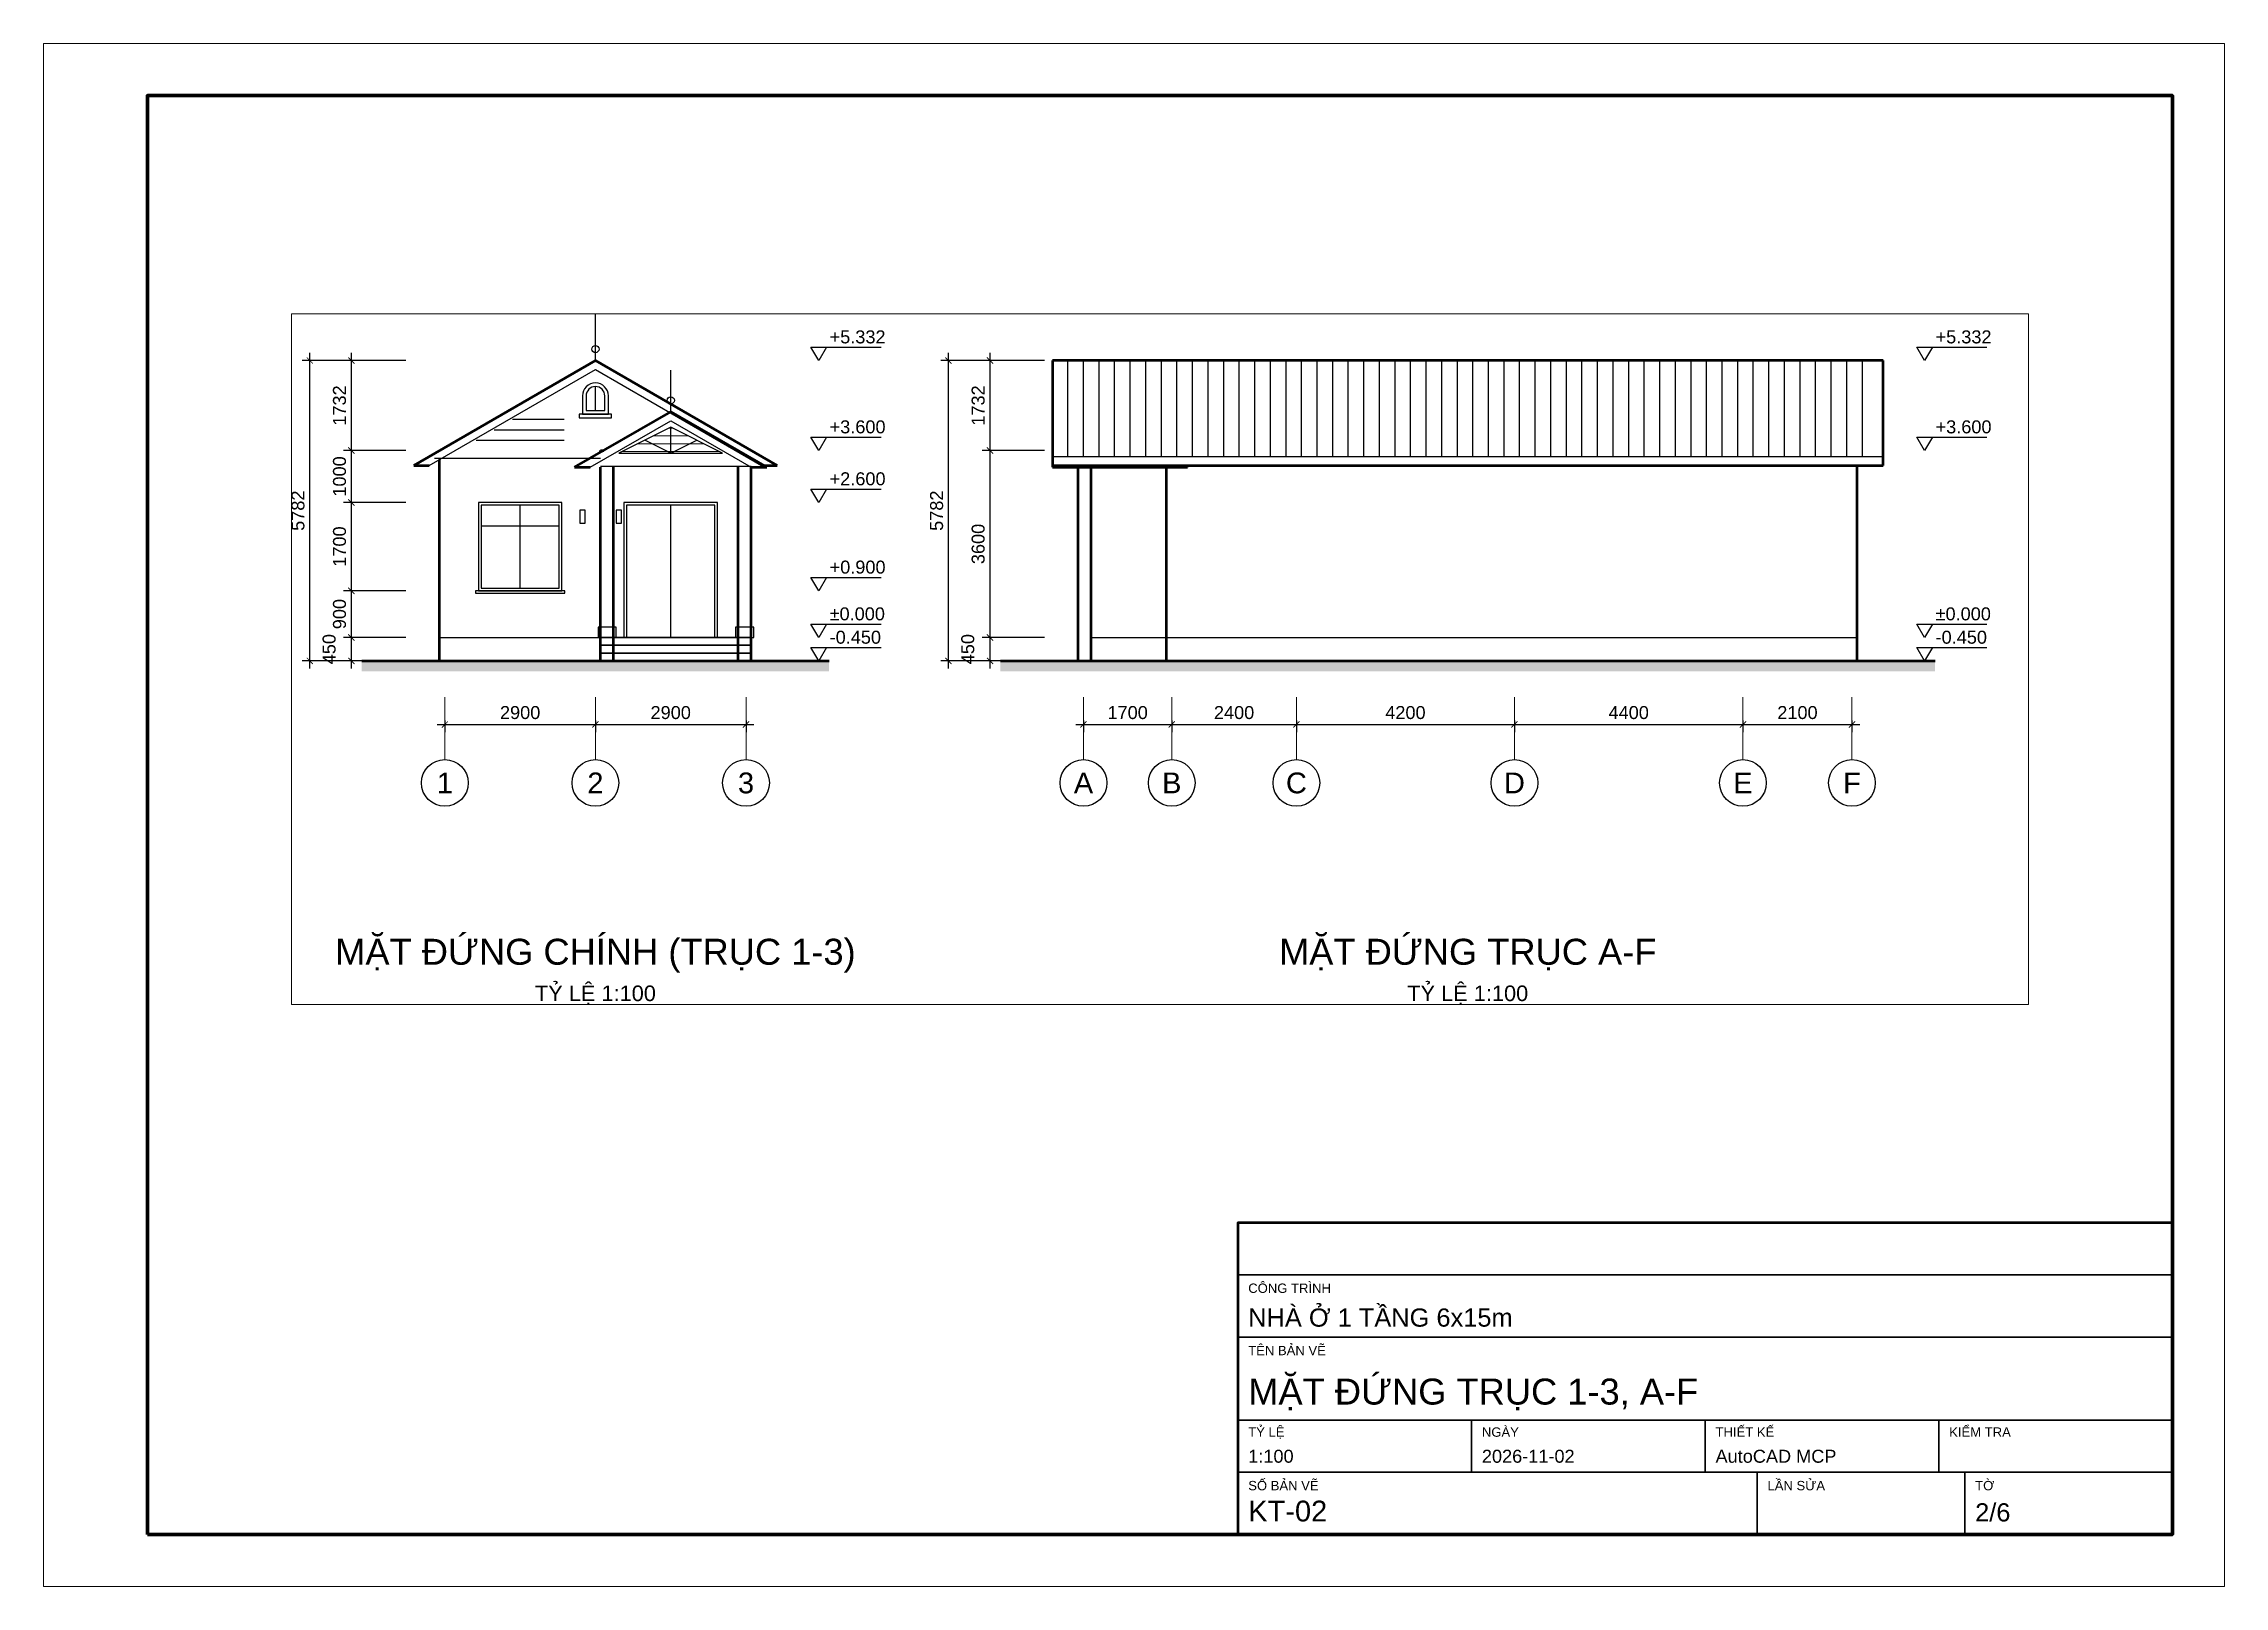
# Paper-space layout 'KT-02' of a CAD drawing. Header units: millimetres. Extents: x 0 to 420, y 0 to 297.
# The model-space entities are those that its viewports show. They can reach past a viewport. Long polylines and large blocks are cut down to what shows.
import ezdxf
from ezdxf.enums import TextEntityAlignment as Align

# ---------------------------------------------------------------- set-up
doc = ezdxf.new("R2010")
doc.units = ezdxf.units.MM
doc.header["$LTSCALE"] = 40
doc.linetypes.add('CENTER', pattern=[50.8, 31.75, -6.35, 6.35, -6.35])
for name, color, linetype, lineweight in [('A-ANNO-DIMS', 1, 'Continuous', 18), ('A-ANNO-SYMB', 7, 'Continuous', 25), ('A-ANNO-TEXT', 7, 'Continuous', 18), ('A-ANNO-TTLB', 7, 'Continuous', 35), ('A-ELEV', 7, 'Continuous', 25), ('A-ELEV-OTLN', 7, 'Continuous', 50), ('A-ELEV-PATT', 8, 'Continuous', 9), ('A-SECT-PATT', 8, 'Continuous', 9), ('S-GRID', 1, 'CENTER', 18), ('S-GRID-IDEN', 7, 'Continuous', 25)]:
    doc.layers.add(name, color=color, linetype=linetype, lineweight=lineweight)
doc.layers.add('A-ANNO-VPRT', color=8, linetype='Continuous', lineweight=9, plot=False)
doc.styles.add('MCP-ARIAL', font='arial.ttf')
doc.dimstyles.new('MCP-1-100', dxfattribs={"dimscale": 100, "dimtxt": 2.5, "dimasz": 1.2, "dimexe": 1.5, "dimexo": 1.5, "dimgap": 1, "dimtad": 1, "dimdec": 0, "dimdsep": 46, "dimtxsty": 'MCP-ARIAL', "dimblk": 'ARCHTICK', "dimblk1": 'ARCHTICK', "dimblk2": 'ARCHTICK', "dimcen": 0.09, "dimdle": 1.5, "dimclrd": 256, "dimclre": 256, "dimclrt": 256, "dimadec": 0, "dimazin": 0, "dimtfac": 1, "dimtdec": 4, "dimtmove": 2, "dimatfit": 3, "dimfxl": 1, "dimtolj": 1, "dimtzin": 0, "dimarcsym": 0})

# ---------------------------------------------------------------- blocks, each defined once
blk = doc.blocks.new('_ArchTick')
at = {"color": 0, "linetype": 'ByBlock', "const_width": 0.15}
blk.add_lwpolyline([(-0.5, -0.5), (0.5, 0.5)], dxfattribs=at)
blk = doc.blocks.new('*D25')
at = {"layer": 'A-ANNO-DIMS', "lineweight": -2, "transparency": 16777216}
for p, q in [((12300, -600), (12300, 150)), ((13350, 0), (12150, 0)), ((13350, -450), (12150, -450))]:
    blk.add_line(p, q, dxfattribs=at)
at = {"layer": 'Defpoints', "color": 0, "transparency": 16777216}
for p in [(13500, 0), (12300, 0), (13500, -450)]:
    blk.add_point(p, dxfattribs=at)
at = {"layer": 'A-ANNO-DIMS', "lineweight": -2, "transparency": 16777216, "xscale": 120, "yscale": 120, "zscale": 120}
for p, rotation in [((12300, 0), 90), ((12300, -450), 270)]:
    blk.add_blockref('_ArchTick', p, dxfattribs=dict(at, rotation=rotation))
at = {"layer": 'A-ANNO-DIMS', "transparency": 16777216, "insert": (11872, -225), "char_height": 250, "attachment_point": 5, "rotation": 90, "style": 'MCP-ARIAL'}
blk.add_mtext('\\A1;450', dxfattribs=at)
blk = doc.blocks.new('*D26')
at = {"layer": 'A-ANNO-DIMS', "lineweight": -2, "transparency": 16777216}
for p, q in [((13350, 900), (12150, 900)), ((12300, -150), (12300, 1050)), ((13350, 0), (12150, 0))]:
    blk.add_line(p, q, dxfattribs=at)
at = {"layer": 'Defpoints', "color": 0, "transparency": 16777216}
for p in [(12300, 900), (13500, 900), (13500, 0)]:
    blk.add_point(p, dxfattribs=at)
at = {"layer": 'A-ANNO-DIMS', "lineweight": -2, "transparency": 16777216, "xscale": 120, "yscale": 120, "zscale": 120}
for p, rotation in [((12300, 900), 90), ((12300, 0), 270)]:
    blk.add_blockref('_ArchTick', p, dxfattribs=dict(at, rotation=rotation))
at = {"layer": 'A-ANNO-DIMS', "transparency": 16777216, "insert": (12072, 450), "char_height": 250, "attachment_point": 5, "rotation": 90, "style": 'MCP-ARIAL'}
blk.add_mtext('\\A1;900', dxfattribs=at)
blk = doc.blocks.new('*D27')
at = {"layer": 'A-ANNO-DIMS', "lineweight": -2, "transparency": 16777216}
for p, q in [((13350, 2600), (12150, 2600)), ((12300, 750), (12300, 2750)), ((13350, 900), (12150, 900))]:
    blk.add_line(p, q, dxfattribs=at)
at = {"layer": 'Defpoints', "color": 0, "transparency": 16777216}
for p in [(12300, 2600), (13500, 2600), (13500, 900)]:
    blk.add_point(p, dxfattribs=at)
at = {"layer": 'A-ANNO-DIMS', "lineweight": -2, "transparency": 16777216, "xscale": 120, "yscale": 120, "zscale": 120}
for p, rotation in [((12300, 2600), 90), ((12300, 900), 270)]:
    blk.add_blockref('_ArchTick', p, dxfattribs=dict(at, rotation=rotation))
at = {"layer": 'A-ANNO-DIMS', "transparency": 16777216, "insert": (12072, 1750), "char_height": 250, "attachment_point": 5, "rotation": 90, "style": 'MCP-ARIAL'}
blk.add_mtext('\\A1;1700', dxfattribs=at)
blk = doc.blocks.new('*D28')
at = {"layer": 'A-ANNO-DIMS', "lineweight": -2, "transparency": 16777216}
for p, q in [((13350, 3600), (12150, 3600)), ((12300, 2450), (12300, 3750)), ((13350, 2600), (12150, 2600))]:
    blk.add_line(p, q, dxfattribs=at)
at = {"layer": 'Defpoints', "color": 0, "transparency": 16777216}
for p in [(12300, 3600), (13500, 3600), (13500, 2600)]:
    blk.add_point(p, dxfattribs=at)
at = {"layer": 'A-ANNO-DIMS', "lineweight": -2, "transparency": 16777216, "xscale": 120, "yscale": 120, "zscale": 120}
for p, rotation in [((12300, 3600), 90), ((12300, 2600), 270)]:
    blk.add_blockref('_ArchTick', p, dxfattribs=dict(at, rotation=rotation))
at = {"layer": 'A-ANNO-DIMS', "transparency": 16777216, "insert": (12072, 3100), "char_height": 250, "attachment_point": 5, "rotation": 90, "style": 'MCP-ARIAL'}
blk.add_mtext('\\A1;1000', dxfattribs=at)
blk = doc.blocks.new('*D29')
at = {"layer": 'A-ANNO-DIMS', "lineweight": -2, "transparency": 16777216}
for p, q in [((12300, 3450), (12300, 5482)), ((13350, 5332), (12150, 5332)), ((13350, 3600), (12150, 3600))]:
    blk.add_line(p, q, dxfattribs=at)
at = {"layer": 'Defpoints', "color": 0, "transparency": 16777216}
for p in [(12300, 5332), (13500, 5332), (13500, 3600)]:
    blk.add_point(p, dxfattribs=at)
at = {"layer": 'A-ANNO-DIMS', "lineweight": -2, "transparency": 16777216, "xscale": 120, "yscale": 120, "zscale": 120}
for p, rotation in [((12300, 5332), 90), ((12300, 3600), 270)]:
    blk.add_blockref('_ArchTick', p, dxfattribs=dict(at, rotation=rotation))
at = {"layer": 'A-ANNO-DIMS', "transparency": 16777216, "insert": (12072, 4466), "char_height": 250, "attachment_point": 5, "rotation": 90, "style": 'MCP-ARIAL'}
blk.add_mtext('\\A1;1732', dxfattribs=at)
blk = doc.blocks.new('*D30')
at = {"layer": 'A-ANNO-DIMS', "lineweight": -2, "transparency": 16777216}
for p, q in [((11500, -600), (11500, 5482)), ((13350, 5332), (11350, 5332)), ((13350, -450), (11350, -450))]:
    blk.add_line(p, q, dxfattribs=at)
at = {"layer": 'Defpoints', "color": 0, "transparency": 16777216}
for p in [(11500, 5332), (13500, 5332), (13500, -450)]:
    blk.add_point(p, dxfattribs=at)
at = {"layer": 'A-ANNO-DIMS', "lineweight": -2, "transparency": 16777216, "xscale": 120, "yscale": 120, "zscale": 120}
for p, rotation in [((11500, 5332), 90), ((11500, -450), 270)]:
    blk.add_blockref('_ArchTick', p, dxfattribs=dict(at, rotation=rotation))
at = {"layer": 'A-ANNO-DIMS', "transparency": 16777216, "insert": (11272, 2441), "char_height": 250, "attachment_point": 5, "rotation": 90, "style": 'MCP-ARIAL'}
blk.add_mtext('\\A1;5782', dxfattribs=at)
blk = doc.blocks.new('*D31')
at = {"layer": 'A-ANNO-DIMS', "lineweight": -2, "transparency": 16777216}
for p, q in [((13950, -1675), (17150, -1675)), ((14100, -1600), (14100, -1825)), ((17000, -1600), (17000, -1825))]:
    blk.add_line(p, q, dxfattribs=at)
at = {"layer": 'Defpoints', "color": 0, "transparency": 16777216}
for p in [(14100, -1450), (17000, -1450), (17000, -1675)]:
    blk.add_point(p, dxfattribs=at)
at = {"layer": 'A-ANNO-DIMS', "lineweight": -2, "transparency": 16777216, "xscale": 120, "yscale": 120, "zscale": 120, "rotation": 180}
blk.add_blockref('_ArchTick', (14100, -1675), dxfattribs=at)
at = {"layer": 'A-ANNO-DIMS', "lineweight": -2, "transparency": 16777216, "xscale": 120, "yscale": 120, "zscale": 120}
blk.add_blockref('_ArchTick', (17000, -1675), dxfattribs=at)
at = {"layer": 'A-ANNO-DIMS', "transparency": 16777216, "insert": (15550, -1447), "char_height": 250, "attachment_point": 5, "style": 'MCP-ARIAL'}
blk.add_mtext('\\A1;2900', dxfattribs=at)
blk = doc.blocks.new('*D32')
at = {"layer": 'A-ANNO-DIMS', "lineweight": -2, "transparency": 16777216}
for p, q in [((16850, -1675), (20050, -1675)), ((17000, -1600), (17000, -1825)), ((19900, -1600), (19900, -1825))]:
    blk.add_line(p, q, dxfattribs=at)
at = {"layer": 'Defpoints', "color": 0, "transparency": 16777216}
for p in [(17000, -1450), (19900, -1450), (19900, -1675)]:
    blk.add_point(p, dxfattribs=at)
at = {"layer": 'A-ANNO-DIMS', "lineweight": -2, "transparency": 16777216, "xscale": 120, "yscale": 120, "zscale": 120, "rotation": 180}
blk.add_blockref('_ArchTick', (17000, -1675), dxfattribs=at)
at = {"layer": 'A-ANNO-DIMS', "lineweight": -2, "transparency": 16777216, "xscale": 120, "yscale": 120, "zscale": 120}
blk.add_blockref('_ArchTick', (19900, -1675), dxfattribs=at)
at = {"layer": 'A-ANNO-DIMS', "transparency": 16777216, "insert": (18450, -1447), "char_height": 250, "attachment_point": 5, "style": 'MCP-ARIAL'}
blk.add_mtext('\\A1;2900', dxfattribs=at)
blk = doc.blocks.new('*D33')
at = {"layer": 'A-ANNO-DIMS', "lineweight": -2, "transparency": 16777216}
for p, q in [((24600, -600), (24600, 150)), ((25650, 0), (24450, 0)), ((25650, -450), (24450, -450))]:
    blk.add_line(p, q, dxfattribs=at)
at = {"layer": 'Defpoints', "color": 0, "transparency": 16777216}
for p in [(25800, 0), (24600, 0), (25800, -450)]:
    blk.add_point(p, dxfattribs=at)
at = {"layer": 'A-ANNO-DIMS', "lineweight": -2, "transparency": 16777216, "xscale": 120, "yscale": 120, "zscale": 120}
for p, rotation in [((24600, 0), 90), ((24600, -450), 270)]:
    blk.add_blockref('_ArchTick', p, dxfattribs=dict(at, rotation=rotation))
at = {"layer": 'A-ANNO-DIMS', "transparency": 16777216, "insert": (24172, -225), "char_height": 250, "attachment_point": 5, "rotation": 90, "style": 'MCP-ARIAL'}
blk.add_mtext('\\A1;450', dxfattribs=at)
blk = doc.blocks.new('*D34')
at = {"layer": 'A-ANNO-DIMS', "lineweight": -2, "transparency": 16777216}
for p, q in [((25650, 3600), (24450, 3600)), ((24600, -150), (24600, 3750)), ((25650, 0), (24450, 0))]:
    blk.add_line(p, q, dxfattribs=at)
at = {"layer": 'Defpoints', "color": 0, "transparency": 16777216}
for p in [(24600, 3600), (25800, 3600), (25800, 0)]:
    blk.add_point(p, dxfattribs=at)
at = {"layer": 'A-ANNO-DIMS', "lineweight": -2, "transparency": 16777216, "xscale": 120, "yscale": 120, "zscale": 120}
for p, rotation in [((24600, 3600), 90), ((24600, 0), 270)]:
    blk.add_blockref('_ArchTick', p, dxfattribs=dict(at, rotation=rotation))
at = {"layer": 'A-ANNO-DIMS', "transparency": 16777216, "insert": (24372, 1800), "char_height": 250, "attachment_point": 5, "rotation": 90, "style": 'MCP-ARIAL'}
blk.add_mtext('\\A1;3600', dxfattribs=at)
blk = doc.blocks.new('*D35')
at = {"layer": 'A-ANNO-DIMS', "lineweight": -2, "transparency": 16777216}
for p, q in [((24600, 3450), (24600, 5482)), ((25650, 5332), (24450, 5332)), ((25650, 3600), (24450, 3600))]:
    blk.add_line(p, q, dxfattribs=at)
at = {"layer": 'Defpoints', "color": 0, "transparency": 16777216}
for p in [(24600, 5332), (25800, 5332), (25800, 3600)]:
    blk.add_point(p, dxfattribs=at)
at = {"layer": 'A-ANNO-DIMS', "lineweight": -2, "transparency": 16777216, "xscale": 120, "yscale": 120, "zscale": 120}
for p, rotation in [((24600, 5332), 90), ((24600, 3600), 270)]:
    blk.add_blockref('_ArchTick', p, dxfattribs=dict(at, rotation=rotation))
at = {"layer": 'A-ANNO-DIMS', "transparency": 16777216, "insert": (24372, 4466), "char_height": 250, "attachment_point": 5, "rotation": 90, "style": 'MCP-ARIAL'}
blk.add_mtext('\\A1;1732', dxfattribs=at)
blk = doc.blocks.new('*D36')
at = {"layer": 'A-ANNO-DIMS', "lineweight": -2, "transparency": 16777216}
for p, q in [((23800, -600), (23800, 5482)), ((25650, 5332), (23650, 5332)), ((25650, -450), (23650, -450))]:
    blk.add_line(p, q, dxfattribs=at)
at = {"layer": 'Defpoints', "color": 0, "transparency": 16777216}
for p in [(23800, 5332), (25800, 5332), (25800, -450)]:
    blk.add_point(p, dxfattribs=at)
at = {"layer": 'A-ANNO-DIMS', "lineweight": -2, "transparency": 16777216, "xscale": 120, "yscale": 120, "zscale": 120}
for p, rotation in [((23800, 5332), 90), ((23800, -450), 270)]:
    blk.add_blockref('_ArchTick', p, dxfattribs=dict(at, rotation=rotation))
at = {"layer": 'A-ANNO-DIMS', "transparency": 16777216, "insert": (23572, 2441), "char_height": 250, "attachment_point": 5, "rotation": 90, "style": 'MCP-ARIAL'}
blk.add_mtext('\\A1;5782', dxfattribs=at)
blk = doc.blocks.new('*D37')
at = {"layer": 'A-ANNO-DIMS', "lineweight": -2, "transparency": 16777216}
for p, q in [((26250, -1675), (28250, -1675)), ((26400, -1600), (26400, -1825)), ((28100, -1600), (28100, -1825))]:
    blk.add_line(p, q, dxfattribs=at)
at = {"layer": 'Defpoints', "color": 0, "transparency": 16777216}
for p in [(26400, -1450), (28100, -1450), (28100, -1675)]:
    blk.add_point(p, dxfattribs=at)
at = {"layer": 'A-ANNO-DIMS', "lineweight": -2, "transparency": 16777216, "xscale": 120, "yscale": 120, "zscale": 120, "rotation": 180}
blk.add_blockref('_ArchTick', (26400, -1675), dxfattribs=at)
at = {"layer": 'A-ANNO-DIMS', "lineweight": -2, "transparency": 16777216, "xscale": 120, "yscale": 120, "zscale": 120}
blk.add_blockref('_ArchTick', (28100, -1675), dxfattribs=at)
at = {"layer": 'A-ANNO-DIMS', "transparency": 16777216, "insert": (27250, -1447), "char_height": 250, "attachment_point": 5, "style": 'MCP-ARIAL'}
blk.add_mtext('\\A1;1700', dxfattribs=at)
blk = doc.blocks.new('*D38')
at = {"layer": 'A-ANNO-DIMS', "lineweight": -2, "transparency": 16777216}
for p, q in [((27950, -1675), (30650, -1675)), ((28100, -1600), (28100, -1825)), ((30500, -1600), (30500, -1825))]:
    blk.add_line(p, q, dxfattribs=at)
at = {"layer": 'Defpoints', "color": 0, "transparency": 16777216}
for p in [(28100, -1450), (30500, -1450), (30500, -1675)]:
    blk.add_point(p, dxfattribs=at)
at = {"layer": 'A-ANNO-DIMS', "lineweight": -2, "transparency": 16777216, "xscale": 120, "yscale": 120, "zscale": 120, "rotation": 180}
blk.add_blockref('_ArchTick', (28100, -1675), dxfattribs=at)
at = {"layer": 'A-ANNO-DIMS', "lineweight": -2, "transparency": 16777216, "xscale": 120, "yscale": 120, "zscale": 120}
blk.add_blockref('_ArchTick', (30500, -1675), dxfattribs=at)
at = {"layer": 'A-ANNO-DIMS', "transparency": 16777216, "insert": (29300, -1447), "char_height": 250, "attachment_point": 5, "style": 'MCP-ARIAL'}
blk.add_mtext('\\A1;2400', dxfattribs=at)
blk = doc.blocks.new('*D39')
at = {"layer": 'A-ANNO-DIMS', "lineweight": -2, "transparency": 16777216}
for p, q in [((30350, -1675), (34850, -1675)), ((30500, -1600), (30500, -1825)), ((34700, -1600), (34700, -1825))]:
    blk.add_line(p, q, dxfattribs=at)
at = {"layer": 'Defpoints', "color": 0, "transparency": 16777216}
for p in [(30500, -1450), (34700, -1450), (34700, -1675)]:
    blk.add_point(p, dxfattribs=at)
at = {"layer": 'A-ANNO-DIMS', "lineweight": -2, "transparency": 16777216, "xscale": 120, "yscale": 120, "zscale": 120, "rotation": 180}
blk.add_blockref('_ArchTick', (30500, -1675), dxfattribs=at)
at = {"layer": 'A-ANNO-DIMS', "lineweight": -2, "transparency": 16777216, "xscale": 120, "yscale": 120, "zscale": 120}
blk.add_blockref('_ArchTick', (34700, -1675), dxfattribs=at)
at = {"layer": 'A-ANNO-DIMS', "transparency": 16777216, "insert": (32600, -1447), "char_height": 250, "attachment_point": 5, "style": 'MCP-ARIAL'}
blk.add_mtext('\\A1;4200', dxfattribs=at)
blk = doc.blocks.new('*D40')
at = {"layer": 'A-ANNO-DIMS', "lineweight": -2, "transparency": 16777216}
for p, q in [((34550, -1675), (39250, -1675)), ((34700, -1600), (34700, -1825)), ((39100, -1600), (39100, -1825))]:
    blk.add_line(p, q, dxfattribs=at)
at = {"layer": 'Defpoints', "color": 0, "transparency": 16777216}
for p in [(34700, -1450), (39100, -1450), (39100, -1675)]:
    blk.add_point(p, dxfattribs=at)
at = {"layer": 'A-ANNO-DIMS', "lineweight": -2, "transparency": 16777216, "xscale": 120, "yscale": 120, "zscale": 120, "rotation": 180}
blk.add_blockref('_ArchTick', (34700, -1675), dxfattribs=at)
at = {"layer": 'A-ANNO-DIMS', "lineweight": -2, "transparency": 16777216, "xscale": 120, "yscale": 120, "zscale": 120}
blk.add_blockref('_ArchTick', (39100, -1675), dxfattribs=at)
at = {"layer": 'A-ANNO-DIMS', "transparency": 16777216, "insert": (36900, -1447), "char_height": 250, "attachment_point": 5, "style": 'MCP-ARIAL'}
blk.add_mtext('\\A1;4400', dxfattribs=at)
blk = doc.blocks.new('*D41')
at = {"layer": 'A-ANNO-DIMS', "lineweight": -2, "transparency": 16777216}
for p, q in [((38950, -1675), (41350, -1675)), ((39100, -1600), (39100, -1825)), ((41200, -1600), (41200, -1825))]:
    blk.add_line(p, q, dxfattribs=at)
at = {"layer": 'Defpoints', "color": 0, "transparency": 16777216}
for p in [(39100, -1450), (41200, -1450), (41200, -1675)]:
    blk.add_point(p, dxfattribs=at)
at = {"layer": 'A-ANNO-DIMS', "lineweight": -2, "transparency": 16777216, "xscale": 120, "yscale": 120, "zscale": 120, "rotation": 180}
blk.add_blockref('_ArchTick', (39100, -1675), dxfattribs=at)
at = {"layer": 'A-ANNO-DIMS', "lineweight": -2, "transparency": 16777216, "xscale": 120, "yscale": 120, "zscale": 120}
blk.add_blockref('_ArchTick', (41200, -1675), dxfattribs=at)
at = {"layer": 'A-ANNO-DIMS', "transparency": 16777216, "insert": (40150, -1447), "char_height": 250, "attachment_point": 5, "style": 'MCP-ARIAL'}
blk.add_mtext('\\A1;2100', dxfattribs=at)
blk = doc.blocks.new('*D45')
at = {"layer": 'A-ANNO-DIMS', "lineweight": -2, "transparency": 16777216}
for p, q in [((45100, -600), (45100, 5482)), ((46950, 5332), (44950, 5332)), ((46950, -450), (44950, -450))]:
    blk.add_line(p, q, dxfattribs=at)
at = {"layer": 'Defpoints', "color": 0, "transparency": 16777216}
for p in [(45100, 5332), (47100, 5332), (47100, -450)]:
    blk.add_point(p, dxfattribs=at)
at = {"layer": 'A-ANNO-DIMS', "lineweight": -2, "transparency": 16777216, "xscale": 120, "yscale": 120, "zscale": 120}
for p, rotation in [((45100, 5332), 90), ((45100, -450), 270)]:
    blk.add_blockref('_ArchTick', p, dxfattribs=dict(at, rotation=rotation))
at = {"layer": 'A-ANNO-DIMS', "transparency": 16777216, "insert": (44872, 2441), "char_height": 250, "attachment_point": 5, "rotation": 90, "style": 'MCP-ARIAL'}
blk.add_mtext('\\A1;5782', dxfattribs=at)

msp = doc.modelspace()

# ---------------------------------------------------------------- hatches: boundary and pattern name
at = {"layer": 'A-ELEV-PATT'}
h = msp.add_hatch(dxfattribs=at)
h.set_pattern_fill('LINE', color=256, scale=47, style=0)
h.paths.add_polyline_path([(17450, 3550), (19450, 3550), (18450, 4050)], flags=16)
at = {"layer": 'A-SECT-PATT'}
h = msp.add_hatch(dxfattribs=at)
h.set_pattern_fill('EARTH', color=256, scale=15, style=0)
h.paths.add_polyline_path([(12500, -450), (21500, -450), (21500, -650), (12500, -650)], flags=16)
h = msp.add_hatch(dxfattribs=at)
h.set_pattern_fill('EARTH', color=256, scale=15, style=0)
h.paths.add_polyline_path([(24800, -450), (42800, -450), (42800, -650), (24800, -650)], flags=16)

# ---------------------------------------------------------------- linework, layer by layer
at = {"layer": 'A-ANNO-SYMB'}
for p, q in [((21150, 5587), (22500, 5587)), ((42450, 5587), (43800, 5587)), ((21150, 3855), (22500, 3855)), ((42450, 3855), (43800, 3855)), ((21150, 2855), (22500, 2855)), ((21150, 1155), (22500, 1155)), ((21150, 255), (22500, 255)), ((42450, 255), (43800, 255)), ((21150, -195), (22500, -195)), ((42450, -195), (43800, -195))]:
    msp.add_line(p, q, dxfattribs=at)
for points in [[(21300, 5332), (21150, 5587), (21450, 5587)], [(42600, 5332), (42450, 5587), (42750, 5587)], [(21300, 3600), (21150, 3855), (21450, 3855)], [(42600, 3600), (42450, 3855), (42750, 3855)], [(21300, 2600), (21150, 2855), (21450, 2855)], [(21300, 900), (21150, 1155), (21450, 1155)], [(21300, 0), (21150, 255), (21450, 255)], [(42600, 0), (42450, 255), (42750, 255)], [(21300, -450), (21150, -195), (21450, -195)], [(42600, -450), (42450, -195), (42750, -195)]]:
    msp.add_lwpolyline(points, close=True, dxfattribs=at)
at = {"layer": 'A-ELEV'}
for p, q in [((17000, 5332), (17000, 6232)), ((13800, 3311.325), (17000, 5158.846)), ((17000, 5158.846), (20200, 3311.325)), ((18450, 4344.893), (18450, 5144.893)), ((26100, 3484.53), (26100, 5332.051)), ((26400, 3484.53), (26400, 5332.051)), ((26700, 3484.53), (26700, 5332.051)), ((27000, 3484.53), (27000, 5332.051)), ((27300, 3484.53), (27300, 5332.051)), ((27600, 3484.53), (27600, 5332.051)), ((27900, 3484.53), (27900, 5332.051)), ((28200, 3484.53), (28200, 5332.051)), ((28500, 3484.53), (28500, 5332.051)), ((28800, 3484.53), (28800, 5332.051)), ((29100, 3484.53), (29100, 5332.051)), ((29400, 3484.53), (29400, 5332.051)), ((29700, 3484.53), (29700, 5332.051)), ((30000, 3484.53), (30000, 5332.051)), ((30300, 3484.53), (30300, 5332.051)), ((30600, 3484.53), (30600, 5332.051)), ((30900, 3484.53), (30900, 5332.051)), ((31200, 3484.53), (31200, 5332.051)), ((31500, 3484.53), (31500, 5332.051)), ((31800, 3484.53), (31800, 5332.051)), ((32100, 3484.53), (32100, 5332.051)), ((32400, 3484.53), (32400, 5332.051)), ((32700, 3484.53), (32700, 5332.051)), ((33000, 3484.53), (33000, 5332.051)), ((33300, 3484.53), (33300, 5332.051)), ((33600, 3484.53), (33600, 5332.051)), ((33900, 3484.53), (33900, 5332.051)), ((34200, 3484.53), (34200, 5332.051)), ((34500, 3484.53), (34500, 5332.051)), ((34800, 3484.53), (34800, 5332.051)), ((35100, 3484.53), (35100, 5332.051)), ((35400, 3484.53), (35400, 5332.051)), ((35700, 3484.53), (35700, 5332.051)), ((36000, 3484.53), (36000, 5332.051)), ((36300, 3484.53), (36300, 5332.051)), ((36600, 3484.53), (36600, 5332.051)), ((36900, 3484.53), (36900, 5332.051)), ((37200, 3484.53), (37200, 5332.051)), ((37500, 3484.53), (37500, 5332.051)), ((37800, 3484.53), (37800, 5332.051)), ((38100, 3484.53), (38100, 5332.051)), ((38400, 3484.53), (38400, 5332.051)), ((38700, 3484.53), (38700, 5332.051)), ((39000, 3484.53), (39000, 5332.051)), ((39300, 3484.53), (39300, 5332.051)), ((39600, 3484.53), (39600, 5332.051)), ((39900, 3484.53), (39900, 5332.051)), ((40200, 3484.53), (40200, 5332.051)), ((40500, 3484.53), (40500, 5332.051)), ((40800, 3484.53), (40800, 5332.051)), ((41100, 3484.53), (41100, 5332.051)), ((41400, 3484.53), (41400, 5332.051)), ((17000, 4370), (17000, 4830)), ((15400, 4200), (16400, 4200)), ((14700, 3800), (16400, 3800)), ((15050, 4000), (16400, 4000)), ((16900, 3276.795), (18450, 4171.688)), ((18450, 3550), (17950, 3800)), ((18450, 4171.688), (20000, 3276.795)), ((18450, 3550), (18450, 4050)), ((18450, 3550), (18950, 3800)), ((13900, 3450), (17100, 3450)), ((25800, 3484.53), (41800, 3484.53)), ((17100, 3300), (20000, 3300)), ((16350, 2600), (14750, 2600)), ((14750, 2600), (14750, 900)), ((16300, 2550), (14800, 2550)), ((14800, 2550), (14800, 950)), ((15550, 950), (15550, 2550)), ((16300, 950), (16300, 2550)), ((16350, 900), (16350, 2600)), ((19350, 2600), (17550, 2600)), ((17550, 2600), (17550, 0)), ((19300, 2550), (17600, 2550)), ((17600, 2550), (17600, 0)), ((18450, 0), (18450, 2550)), ((19300, 0), (19300, 2550)), ((19350, 0), (19350, 2600)), ((14800, 2150), (16300, 2150)), ((16410, 900), (14690, 900)), ((14690, 900), (14690, 850)), ((14690, 850), (16410, 850)), ((14750, 900), (16350, 900)), ((14800, 950), (16300, 950)), ((16410, 850), (16410, 900)), ((14000, 0), (17100, 0)), ((17350, 0), (19750, 0)), ((17550, 0), (19350, 0)), ((17600, 0), (19300, 0)), ((26550, 0), (28000, 0)), ((28000, 0), (41300, 0))]:
    msp.add_line(p, q, dxfattribs=at)
for points in [[(16750, 4300), (17250, 4300), (17250, 4650, 1), (16750, 4650)], [(16820, 4370), (17180, 4370), (17180, 4650, 1), (16820, 4650)]]:
    msp.add_lwpolyline(points, format="xyb", close=True, dxfattribs=at)
for points in [[(16690, 4230), (17310, 4230), (17310, 4300), (16690, 4300)], [(17450, 3550), (19450, 3550), (18450, 4050)], [(16700, 2200), (16800, 2200), (16800, 2450), (16700, 2450)], [(17400, 2200), (17500, 2200), (17500, 2450), (17400, 2450)], [(17050, 0), (17400, 0), (17400, 200), (17050, 200)], [(17100, -150), (20000, -150), (20000, 0), (17100, 0)], [(19700, 0), (20050, 0), (20050, 200), (19700, 200)], [(17100, -300), (20000, -300), (20000, -150), (17100, -150)], [(17100, -450), (20000, -450), (20000, -300), (17100, -300)]]:
    msp.add_lwpolyline(points, close=True, dxfattribs=at)
for centre in [(17000, 5552), (18450, 4564.893)]:
    msp.add_circle(centre, 70, dxfattribs=at)
at = {"layer": 'A-ELEV-OTLN'}
for p, q in [((13500, 3311.325), (17000, 5332.051)), ((17000, 5332.051), (20500, 3311.325)), ((41800, 5332.051), (25800, 5332.051)), ((25800, 5332.051), (25800, 3311.325)), ((41800, 3311.325), (41800, 5332.051)), ((16600, 3276.795), (18450, 4344.893)), ((18450, 4344.893), (20300, 3276.795)), ((25800, 4344.893), (25800, 3276.795)), ((14000, -450), (14000, 3427.372)), ((17100, 3564.893), (17100, 3600)), ((17100, 3600), (17160.808, 3600)), ((17100, 3391.688), (17100, 3392.842)), ((17350, 3536.025), (17350, 3537.18)), ((19750, 3420.555), (19750, 3421.71)), ((13500, 3311.325), (13800, 3311.325)), ((16600, 3276.795), (16900, 3276.795)), ((17100, -450), (17100, 3277.295)), ((17350, -450), (17350, 3277.295)), ((19750, -450), (19750, 3277.295)), ((20000, -450), (20000, 3277.372)), ((20000, 3276.795), (20300, 3276.795)), ((20200, 3311.325), (20500, 3311.325)), ((25800, 3311.325), (41800, 3311.325)), ((25800, 3276.795), (28400, 3276.795)), ((26300, -450), (26300, 3277.295)), ((26550, -450), (26550, 3277.295)), ((28000, -450), (28000, 3277.295)), ((28400, 3276.795), (28400, 3311.825)), ((41300, -450), (41300, 3311.825)), ((12500, -450), (21500, -450)), ((24800, -450), (42800, -450))]:
    msp.add_line(p, q, dxfattribs=at)
at = {"layer": 'S-GRID'}
for p, q in [((14100, -1150), (14100, -2350)), ((17000, -1150), (17000, -2350)), ((19900, -1150), (19900, -2350)), ((26400, -1150), (26400, -2350)), ((28100, -1150), (28100, -2350)), ((30500, -1150), (30500, -2350)), ((34700, -1150), (34700, -2350)), ((39100, -1150), (39100, -2350)), ((41200, -1150), (41200, -2350))]:
    msp.add_line(p, q, dxfattribs=at)
at = {"layer": 'S-GRID-IDEN'}
for centre in [(14100, -2800), (17000, -2800), (19900, -2800), (26400, -2800), (28100, -2800), (30500, -2800), (34700, -2800), (39100, -2800), (41200, -2800)]:
    msp.add_circle(centre, 450, dxfattribs=at)

# ---------------------------------------------------------------- texts
at = {"layer": 'A-ANNO-SYMB', "style": 'MCP-ARIAL'}
for s, p in [('+5.332', (21510, 5662)), ('+5.332', (42810, 5662)), ('+3.600', (21510, 3930)), ('+3.600', (42810, 3930)), ('+2.600', (21510, 2930)), ('+0.900', (21510, 1230)), ('±0.000', (21510, 330)), ('±0.000', (42810, 330)), ('-0.450', (21510, -120)), ('-0.450', (42810, -120))]:
    msp.add_text(s, height=250, dxfattribs=at).set_placement(p)
at = {"layer": 'A-ANNO-TEXT', "style": 'MCP-ARIAL'}
for s, height, p in [('MẶT ĐỨNG CHÍNH (TRỤC 1-3)', 500, (17000, -6300)), ('MẶT ĐỨNG TRỤC A-F', 500, (33800, -6300)), ('TỶ LỆ 1:100', 300, (17000, -7000)), ('TỶ LỆ 1:100', 300, (33800, -7000))]:
    msp.add_text(s, height=height, dxfattribs=at).set_placement(p, align=Align.CENTER)
at = {"layer": 'S-GRID-IDEN', "style": 'MCP-ARIAL'}
for s, p in [('1', (14100, -2800)), ('2', (17000, -2800)), ('3', (19900, -2800)), ('A', (26400, -2800)), ('B', (28100, -2800)), ('C', (30500, -2800)), ('D', (34700, -2800)), ('E', (39100, -2800)), ('F', (41200, -2800))]:
    msp.add_text(s, height=400, dxfattribs=at).set_placement(p, align=Align.MIDDLE_CENTER)

# ---------------------------------------------------------------- dimensions: what is measured, and where the dimension line sits
at = {"layer": 'A-ANNO-DIMS'}
for base, p1, p2, picture, middle in [((11500, 5332), (13500, -450), (13500, 5332), '*D30', (11272.357, 2441)), ((12300, 5332), (13500, 3600), (13500, 5332), '*D29', (12072.271, 4466)), ((23800, 5332), (25800, -450), (25800, 5332), '*D36', (23572.357, 2441)), ((24600, 5332), (25800, 3600), (25800, 5332), '*D35', (24372.271, 4466)), ((45100, 5332), (47100, -450), (47100, 5332), '*D45', (44872.357, 2441)), ((12300, 3600), (13500, 2600), (13500, 3600), '*D28', (12072.357, 3100)), ((24600, 3600), (25800, 0), (25800, 3600), '*D34', (24372.271, 1800)), ((12300, 2600), (13500, 900), (13500, 2600), '*D27', (12072.357, 1750)), ((12300, 900), (13500, 0), (13500, 900), '*D26', (12072.357, 450)), ((12300, 0), (13500, -450), (13500, 0), '*D25', (11872.357, -225)), ((24600, 0), (25800, -450), (25800, 0), '*D33', (24172.357, -225))]:
    dim = msp.add_linear_dim(base=base, p1=p1, p2=p2, angle=90, dimstyle='MCP-1-100', dxfattribs=at)
    dim.commit()
    dim.dimension.update_dxf_attribs({"geometry": picture, "text_midpoint": middle})
for base, p1, p2, picture, middle in [((17000, -1675), (14100, -1450), (17000, -1450), '*D31', (15550, -1447.357)), ((19900, -1675), (17000, -1450), (19900, -1450), '*D32', (18450, -1447.357)), ((28100, -1675), (26400, -1450), (28100, -1450), '*D37', (27250, -1447.357)), ((30500, -1675), (28100, -1450), (30500, -1450), '*D38', (29300, -1447.357)), ((34700, -1675), (30500, -1450), (34700, -1450), '*D39', (32600, -1447.357)), ((39100, -1675), (34700, -1450), (39100, -1450), '*D40', (36900, -1447.357)), ((41200, -1675), (39100, -1450), (41200, -1450), '*D41', (40150, -1447.357))]:
    dim = msp.add_linear_dim(base=base, p1=p1, p2=p2, dimstyle='MCP-1-100', dxfattribs=at)
    dim.commit()
    dim.dimension.update_dxf_attribs({"geometry": picture, "text_midpoint": middle})

psp = doc.layouts.new('KT-02')

# ---------------------------------------------------------------- linework, layer by layer
at = {"layer": 'A-ANNO-TTLB'}
for p, q in [((230, 60), (410, 60)), ((230, 48), (410, 48)), ((230, 32), (410, 32)), ((275, 22), (275, 32)), ((320, 22), (320, 32)), ((365, 22), (365, 32)), ((230, 22), (410, 22)), ((330, 10), (330, 22)), ((370, 10), (370, 22))]:
    psp.add_line(p, q, dxfattribs=at)
at = {"layer": 'A-ANNO-TTLB', "lineweight": 9}
psp.add_lwpolyline([(0, 0), (420, 0), (420, 297), (0, 297)], close=True, dxfattribs=at)
at = {"layer": 'A-ANNO-TTLB', "lineweight": 70}
psp.add_lwpolyline([(20, 10), (410, 10), (410, 287), (20, 287)], close=True, dxfattribs=at)
at = {"layer": 'A-ANNO-TTLB', "lineweight": 50}
psp.add_lwpolyline([(230, 10), (410, 10), (410, 70), (230, 70)], close=True, dxfattribs=at)

# ---------------------------------------------------------------- texts
at = {"layer": 'A-ANNO-TTLB', "style": 'MCP-ARIAL'}
for s, height, p in [('CÔNG TRÌNH', 1.8, (232, 56.5)), ('NHÀ Ở 1 TẦNG 6x15m', 3.5, (232, 50)), ('TÊN BẢN VẼ', 1.8, (232, 44.5)), ('MẶT ĐỨNG TRỤC 1-3, A-F', 5, (232, 35)), ('TỶ LỆ', 1.8, (232, 28.8)), ('NGÀY', 1.8, (277, 28.8)), ('THIẾT KẾ', 1.8, (322, 28.8)), ('KIỂM TRA', 1.8, (367, 28.8)), ('1:100', 2.5, (232, 23.8)), ('2026-11-02', 2.5, (277, 23.8)), ('AutoCAD MCP', 2.5, (322, 23.8)), ('SỐ BẢN VẼ', 1.8, (232, 18.5)), ('LẦN SỬA', 1.8, (332, 18.5)), ('TỜ', 1.8, (372, 18.5)), ('KT-02', 4, (232, 12.5)), ('2/6', 3.5, (372, 12.5))]:
    psp.add_text(s, height=height, dxfattribs=at).set_placement(p)

# ---------------------------------------------------------------- viewports
at = {"layer": 'A-ANNO-VPRT'}
psp.add_viewport(center=(215, 178.5), size=(334.55, 132.99), view_center_point=(27872.5, -417.5), view_height=13299, dxfattribs=at)

doc.saveas('drawing.dxf')
